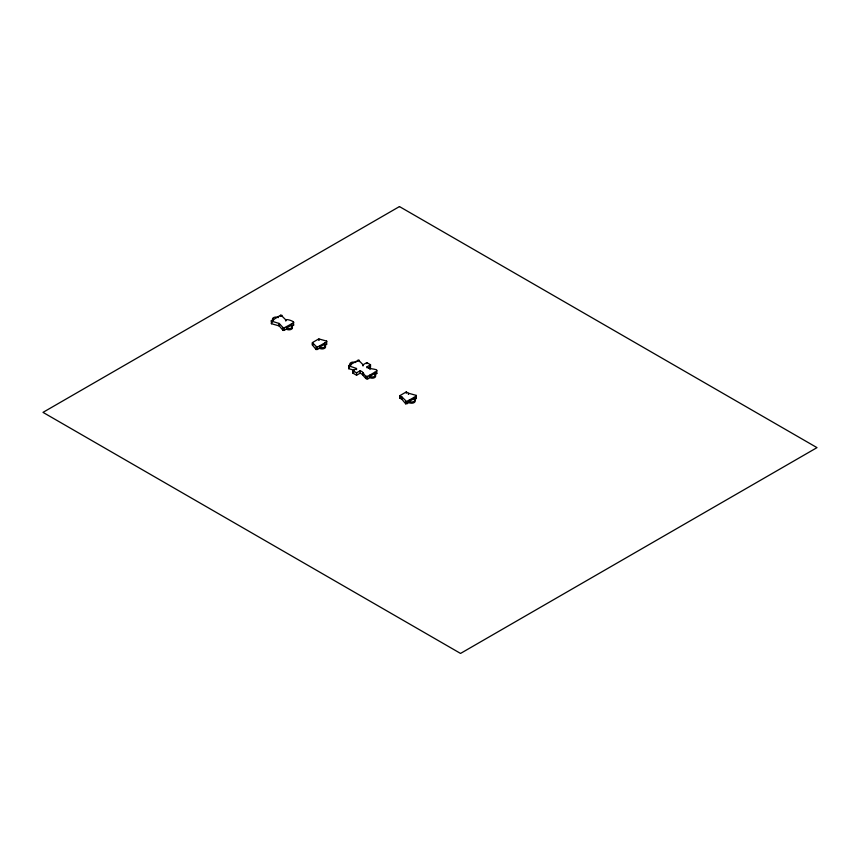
<?xml version="1.0" encoding="UTF-8"?>
<svg xmlns="http://www.w3.org/2000/svg" width="860" height="860" viewBox="0 0 860 860"><rect width="100%" height="100%" fill="white"/><g stroke="black" fill="none" stroke-linecap="round" stroke-linejoin="round"><path stroke-width="1.29" d="M319.049 340.184L319.049 338.98L326.639 341.087L326.639 344.312L326.166 343.377M362.898 365.693L362.898 364.64L358.545 360.093L348.526 365.726L356.352 368.413L356.352 369.477M285.563 319.651L280.983 315.093L271.137 320.973L279.231 323.51L283.606 328.176L293.529 322.779C295.517 321.597 284.337 317.684 285.541 320.694M414.606 399.491L416.412 398.373L415.702 397.653M291.433 323.983L291.433 326.402L293.744 325.015L293.056 324.263M326.639 344.312L324.671 345.451M375.003 374.551L376.916 373.38L376.282 372.638M416.175 398.588L416.175 395.363L408.586 393.256L408.586 394.31M272.201 322.457L271.351 323.683L279.231 325.929L283.123 330.476L286.541 329.229A3.462 2 0 0 0 291.067 329.412A3.462 2 0 0 0 292.013 326.854M313.556 344.344L312.341 345.043L312.341 342.624L318.823 338.883L318.823 340.087M324.757 345.656A3.462 2 0 0 1 324.435 348.408A3.462 2 0 0 1 319.651 348.343L316.158 349.558L312.502 345.172L312.502 342.753L317.06 347.289L326.671 341.871L326.671 341.108M349.547 367.467L348.708 368.682L353.987 370.176M375.186 375.218A3.462 2 0 0 1 374.25 377.776A3.462 2 0 0 1 369.725 377.594C365.532 382.173 363.834 373.885 360.06 373.229L356.567 375.239L352.837 373.089L352.837 370.671L356.577 368.51L356.577 369.574M368.564 368.316L370.531 367.177L370.531 364.758L366.812 362.608L363.07 364.769L363.07 365.833M352.837 373.089L353.772 372.552M352.837 370.671L356.567 372.821L360.06 370.81C363.673 370.757 364.167 377.465 367.629 376.39L376.702 371.144C378.583 368.435 368.058 369.574 367.037 366.779L367.037 367.833M367.037 366.779L370.531 364.758M399.782 395.686L401.878 396.901L401.878 399.319L399.782 398.105L399.782 395.686L406.264 391.945L408.36 393.16L408.36 394.213M399.782 398.105L400.588 397.642M414.81 400.416A3.462 2 0 0 1 413.585 402.856A3.462 2 0 0 1 409.188 402.62L405.705 403.834L402.05 399.448L402.05 397.03L406.597 401.566L416.208 396.148L416.208 395.385M285.907 319.856L285.939 320.92M369.37 366.51L370.531 367.177M414.079 397.385L414.079 399.653M409.188 400.201L409.188 402.62M407.102 401.416L407.102 403.834M406.264 391.945L406.264 393.31M405.705 401.416L405.705 403.834M376.702 370.337L376.702 373.562M374.605 372.358L374.605 374.627M369.961 368.467L369.961 369.52M369.725 375.175L369.725 377.594M367.629 376.39L367.629 378.808M366.812 362.608L366.812 363.673M366.231 376.39L366.231 378.808M362.974 372.488L362.974 374.906M360.06 370.81L360.06 373.229M359.243 360.254L359.243 361.619M357.846 360.254L357.846 361.318M356.567 372.821L356.567 375.239M355.75 361.469L355.75 362.522M350.858 364.285L350.858 365.349M348.762 365.5L348.762 368.725M324.542 343.108L324.542 345.376M319.651 345.924L319.651 348.343M317.555 347.139L317.555 349.558M316.158 347.139L316.158 349.558M293.529 321.973L293.529 325.198M286.541 326.811L286.541 329.229M284.445 328.025L284.445 330.444M283.058 328.025L283.058 330.444M281.887 315.254L281.887 316.308M280.489 315.254L280.489 316.308M279.403 323.639L279.403 326.058M278.995 323.403L278.995 325.833M278.393 316.458L278.393 317.523M273.501 319.286L273.501 320.339M271.416 320.49L271.416 323.715M349.869 365.091A3.462 2 0 0 1 350.858 363.887M350.278 365.059A3.462 2 0 0 1 350.977 362.608A3.462 2 0 0 1 355.266 362.447M272.491 320.285A3.462 2 0 0 1 273.104 319.157M273.329 320.382A3.462 2 0 0 1 273.501 317.673A3.462 2 0 0 1 278.21 317.566M399.459 206.572L43 412.37L460.541 653.428L817 447.63L399.459 206.572M291.433 325.198L286.541 328.025A3.462 2 0 0 0 291.433 328.025A3.462 2 0 0 0 291.433 325.198M324.542 344.312L319.651 347.139A3.462 2 0 0 0 324.542 347.139A3.462 2 0 0 0 324.542 344.312M374.605 373.562L369.725 376.39A3.462 2 0 0 0 374.605 376.39A3.462 2 0 0 0 374.605 373.562M414.079 398.588L409.188 401.416A3.462 2 0 0 0 414.079 401.416A3.462 2 0 0 0 414.079 398.588"/></g></svg>
